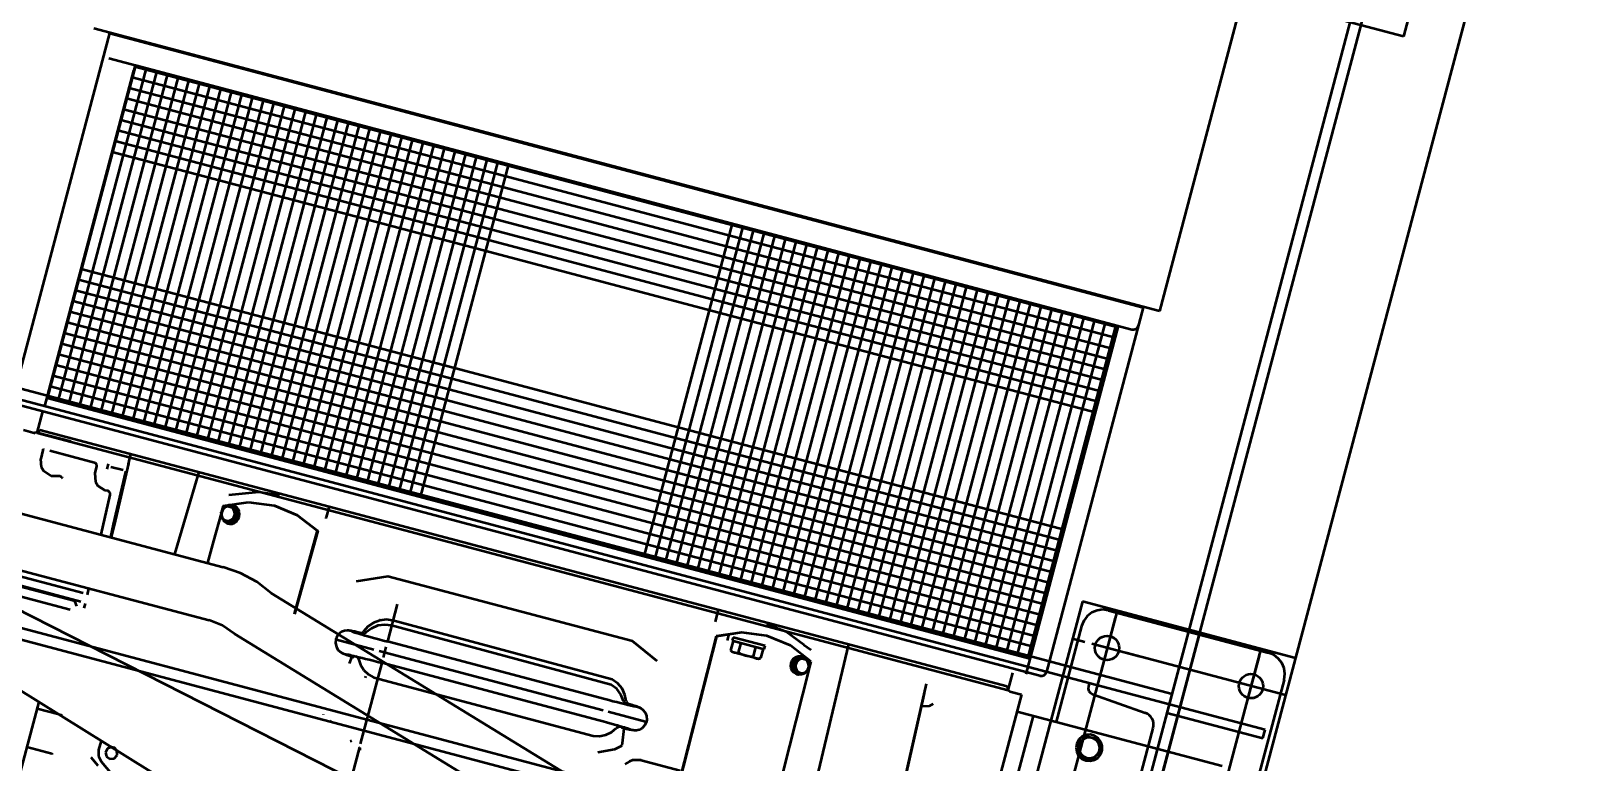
# Model space of a CAD drawing. Header units: centimetres. Extents: x 139057 to 200038, y 34824 to 80516.
# Drawn here: x 170277.8 to 170417.8, y 61436.9 to 61503.2 of the extents above; entities that cross this region are included whole.
import ezdxf

# ---------------------------------------------------------------- set-up
doc = ezdxf.new("R2010")
doc.units = ezdxf.units.CM
doc.header["$LTSCALE"] = 100
doc.layers.get('0').update_dxf_attribs({"lineweight": 0})
doc.layers.add('440_ALTRI_ELEMENTI_001-AM_0', color=31, linetype='Continuous', lineweight=50)

# ---------------------------------------------------------------- blocks, each defined once
blk = doc.blocks.new('A$C12667F03')
for p, q in [((-178.56, -892.66), (-291.34, -1317.96)), ((-194.54, -910.02), (-216.27, -991.94)), ((-189.02, -947.7), (-194.14, -967.03)), ((-186.94, -959.37), (-210.83, -1049.46)), ((-194.14, -967.03), (-208.64, -963.19)), ((-216.27, -991.94), (-312.93, -966.31)), ((-198.98, -965.75), (-213.63, -1021.01)), ((-311.49, -966.74), (-320.38, -1000.28)), ((-217.73, -991.61), (-311.49, -966.74)), ((-311.49, -966.74), (-274.28, -976.61)), ((-274.28, -976.61), (-311.49, -966.74)), ((-311.57, -969), (-274.84, -978.74)), ((-317.36, -1000.57), (-309.28, -970.12)), ((-317.16, -999.85), (-309.15, -969.64)), ((-317.12, -999.86), (-309.11, -969.65)), ((-316.16, -1000.11), (-308.15, -969.91)), ((-315.19, -1000.37), (-307.18, -970.16)), ((-314.22, -1000.63), (-306.21, -970.42)), ((-220.03, -993.42), (-309.19, -969.77)), ((-309.15, -969.64), (-220, -993.28)), ((-313.26, -1000.88), (-305.25, -970.68)), ((-312.29, -1001.14), (-304.28, -970.93)), ((-311.32, -1001.39), (-303.31, -971.19)), ((-310.36, -1001.65), (-302.35, -971.44)), ((-220.54, -995.35), (-309.7, -971.71)), ((-220.29, -994.38), (-309.45, -970.74)), ((-309.39, -1001.91), (-301.38, -971.7)), ((-308.42, -1002.16), (-300.41, -971.96)), ((-220.8, -996.32), (-309.96, -972.67)), ((-307.46, -1002.42), (-299.45, -972.21)), ((-306.49, -1002.68), (-298.48, -972.47)), ((-305.52, -1002.93), (-297.51, -972.73)), ((-304.56, -1003.19), (-296.55, -972.98)), ((-303.59, -1003.44), (-295.58, -973.24)), ((-221.31, -998.25), (-310.47, -974.61)), ((-221.06, -997.28), (-310.22, -973.64)), ((-302.62, -1003.7), (-294.61, -973.5)), ((-301.66, -1003.96), (-293.65, -973.75)), ((-300.69, -1004.21), (-292.68, -974.01)), ((-299.72, -1004.47), (-291.71, -974.26)), ((-298.76, -1004.73), (-290.75, -974.52)), ((-297.79, -1004.98), (-289.78, -974.78)), ((-221.57, -999.22), (-310.73, -975.57)), ((-296.82, -1005.24), (-288.81, -975.03)), ((-295.86, -1005.5), (-287.85, -975.29)), ((-294.89, -1005.75), (-286.88, -975.55)), ((-293.92, -1006.01), (-285.91, -975.8)), ((-292.96, -1006.26), (-284.95, -976.06)), ((-222.08, -1001.15), (-311.24, -977.51)), ((-221.83, -1000.18), (-310.98, -976.54)), ((-291.99, -1006.52), (-283.98, -976.31)), ((-291.02, -1006.78), (-283.01, -976.57)), ((-290.06, -1007.03), (-282.05, -976.83)), ((-289.09, -1007.29), (-281.08, -977.08)), ((-288.12, -1007.55), (-280.11, -977.34)), ((-287.16, -1007.8), (-279.15, -977.6)), ((-274.28, -976.61), (-217.73, -991.61)), ((-286.19, -1008.06), (-278.18, -977.85)), ((-285.22, -1008.31), (-277.21, -978.11)), ((-284.26, -1008.57), (-276.25, -978.37)), ((-283.29, -1008.83), (-275.28, -978.62)), ((-274.84, -978.74), (-218.78, -993.6)), ((-262.99, -1014.21), (-254.98, -984)), ((-262.03, -1014.47), (-254.02, -984.26)), ((-261.06, -1014.72), (-253.05, -984.52)), ((-260.09, -1014.98), (-252.08, -984.77)), ((-259.13, -1015.24), (-251.12, -985.03)), ((-258.16, -1015.49), (-250.15, -985.29)), ((-257.19, -1015.75), (-249.18, -985.54)), ((-256.23, -1016), (-248.22, -985.8)), ((-255.26, -1016.26), (-247.25, -986.05)), ((-254.29, -1016.52), (-246.28, -986.31)), ((-253.33, -1016.77), (-245.32, -986.57)), ((-252.36, -1017.03), (-244.35, -986.82)), ((-251.39, -1017.29), (-243.38, -987.08)), ((-250.43, -1017.54), (-242.42, -987.34)), ((-224.9, -1011.78), (-314.06, -988.14)), ((-249.46, -1017.8), (-241.45, -987.59)), ((-248.49, -1018.06), (-240.48, -987.85)), ((-247.53, -1018.31), (-239.52, -988.11)), ((-246.56, -1018.57), (-238.55, -988.36)), ((-245.59, -1018.82), (-237.58, -988.62)), ((-225.41, -1013.71), (-314.57, -990.07)), ((-225.16, -1012.75), (-314.32, -989.11)), ((-244.63, -1019.08), (-236.62, -988.87)), ((-243.66, -1019.34), (-235.65, -989.13)), ((-242.69, -1019.59), (-234.68, -989.39)), ((-241.73, -1019.85), (-233.72, -989.64)), ((-240.76, -1020.11), (-232.75, -989.9)), ((-239.79, -1020.36), (-231.78, -990.16)), ((-225.67, -1014.68), (-314.83, -991.04)), ((-238.83, -1020.62), (-230.82, -990.41)), ((-237.86, -1020.87), (-229.85, -990.67)), ((-236.89, -1021.13), (-228.88, -990.92)), ((-235.93, -1021.39), (-227.92, -991.18)), ((-234.96, -1021.64), (-226.95, -991.44)), ((-217.73, -991.61), (-226.5, -1024.66)), ((-226.18, -1016.61), (-315.34, -992.97)), ((-225.93, -1015.65), (-315.09, -992)), ((-233.99, -1021.9), (-225.98, -991.69)), ((-233.03, -1022.16), (-225.02, -991.95)), ((-232.06, -1022.41), (-224.05, -992.21)), ((-231.09, -1022.67), (-223.08, -992.46)), ((-230.13, -1022.93), (-222.12, -992.72)), ((-229.16, -1023.18), (-221.15, -992.98)), ((-226.44, -1017.58), (-315.6, -993.94)), ((-228.36, -1024.88), (-219.99, -993.28)), ((-228.2, -1023.44), (-220.19, -993.23)), ((-220, -993.28), (-228.01, -1023.49)), ((-226.7, -1018.55), (-315.85, -994.9)), ((-227.21, -1020.48), (-316.37, -996.84)), ((-226.95, -1019.51), (-316.11, -995.87)), ((-227.46, -1021.45), (-316.62, -997.8)), ((-225.05, -1025.05), (-320.26, -999.8)), ((-320, -998.83), (-226.24, -1023.7)), ((-228.01, -1023.49), (-317.16, -999.85)), ((-227.98, -1023.38), (-317.14, -999.74)), ((-227.72, -1022.41), (-316.88, -998.77)), ((-227.11, -1025.02), (-320.38, -1000.28)), ((-318.05, -1002.97), (-317.53, -1001.04)), ((-319.3, -1002.71), (-318.23, -1003)), ((-317.8, -1002.7), (-317.98, -1002.94)), ((-317.8, -1002.7), (-230.07, -1025.96)), ((-317.98, -1002.94), (-318.29, -1002.98)), ((-318.05, -1002.97), (-283.68, -1012.09)), ((-314.99, -1003.78), (-318.05, -1002.97)), ((-317.53, -1004.57), (-317.71, -1005.34)), ((-317.65, -1006.13), (-317.71, -1005.34)), ((-317.54, -1004.39), (-317.52, -1004.46)), ((-317.52, -1004.46), (-317.53, -1004.57)), ((-317.53, -1004.57), (-317.53, -1004.57)), ((-316.9, -1004.59), (-312.86, -1005.66)), ((-309.78, -1005.84), (-309.55, -1004.89)), ((-317.45, -1006.47), (-317.65, -1006.13)), ((-316.78, -1006.9), (-317.45, -1006.47)), ((-316.14, -1006.91), (-316.78, -1006.9)), ((-315.98, -1006.91), (-316.15, -1006.91)), ((-315.98, -1006.91), (-315.83, -1007)), ((-315.83, -1007), (-315.78, -1007.07)), ((-312.86, -1005.66), (-312.75, -1005.72)), ((-312.66, -1006.02), (-312.81, -1006.64)), ((-312.81, -1006.64), (-312.75, -1007.43)), ((-312.75, -1005.72), (-312.67, -1005.85)), ((-312.67, -1005.85), (-312.66, -1006.02)), ((-311.71, -1006.28), (-311.58, -1005.8)), ((-311.36, -1006.06), (-310.27, -1006.35)), ((-310.04, -1006.53), (-311.15, -1011.29)), ((-309.76, -1005.77), (-311.08, -1011.35)), ((-310.05, -1006.47), (-310.05, -1006.47)), ((-310.05, -1006.47), (-310.04, -1006.53)), ((-310.04, -1006.53), (-310.04, -1006.53)), ((-303.4, -1006.52), (-304.57, -1010.5)), ((-315.78, -1007.07), (-315.77, -1007.09)), ((-312.54, -1007.78), (-312.75, -1007.43)), ((-311.88, -1008.2), (-312.54, -1007.78)), ((-311.6, -1008.24), (-311.88, -1008.2)), ((-311.65, -1008.24), (-311.59, -1008.27)), ((-311.6, -1008.24), (-311.61, -1008.24)), ((-311.59, -1008.27), (-311.47, -1008.44)), ((-311.47, -1008.44), (-311.47, -1008.62)), ((-297.94, -1008.37), (-300.68, -1008.65)), ((-296.15, -1008.65), (-297.94, -1008.37)), ((-326.29, -1008.5), (-301.17, -1015.16)), ((-311.47, -1008.62), (-312.29, -1012.21)), ((-311.47, -1008.62), (-311.47, -1008.62)), ((-301.18, -1009.62), (-301.3, -1010.04)), ((-301.18, -1009.62), (-298.88, -1009.28)), ((-301.03, -1009.77), (-301.16, -1009.88)), ((-301.06, -1009.77), (-301.16, -1009.88)), ((-301.13, -1009.85), (-301.16, -1009.88)), ((-301.07, -1009.77), (-301.13, -1009.85)), ((-300.88, -1009.63), (-301.07, -1009.77)), ((-301, -1009.72), (-301.06, -1009.77)), ((-300.89, -1009.71), (-301.03, -1009.77)), ((-300.89, -1009.62), (-301, -1009.72)), ((-300.89, -1009.62), (-300.04, -1009.84)), ((-300.73, -1009.68), (-300.89, -1009.71)), ((-300.66, -1009.55), (-300.88, -1009.63)), ((-300.57, -1009.7), (-300.73, -1009.68)), ((-300.44, -1009.54), (-300.66, -1009.55)), ((-300.43, -1009.76), (-300.57, -1009.7)), ((-300.33, -1009.56), (-300.44, -1009.54)), ((-300.31, -1009.86), (-300.43, -1009.76)), ((-300.33, -1009.56), (-300.27, -1009.57)), ((-300.22, -1009.59), (-300.33, -1009.56)), ((-300.21, -1009.99), (-300.31, -1009.86)), ((-300.16, -1009.61), (-300.27, -1009.57)), ((-300.03, -1009.72), (-300.22, -1009.59)), ((-300.2, -1009.94), (-300.22, -1009.79)), ((-299.97, -1009.73), (-300.16, -1009.61)), ((-300.04, -1009.84), (-299.87, -1010.56)), ((-299.88, -1009.89), (-300.03, -1009.72)), ((-299.82, -1009.91), (-299.97, -1009.73)), ((-298.88, -1009.28), (-296.57, -1009.57)), ((-296.57, -1009.57), (-294.48, -1010.44)), ((-296.54, -1009.58), (-294.44, -1010.45)), ((-296.17, -1008.64), (-296.08, -1008.67)), ((-296.07, -1008.67), (-296.11, -1008.66)), ((-291.56, -1009.66), (-291.85, -1010.62)), ((-304.57, -1010.5), (-305.59, -1013.99)), ((-301.37, -1010.29), (-302.06, -1012.78)), ((-301.3, -1010.04), (-301.39, -1010.15)), ((-301.39, -1010.15), (-301.37, -1010.3)), ((-301.37, -1010.3), (-301.36, -1010.37)), ((-301.36, -1010.37), (-301.33, -1010.51)), ((-301.32, -1010.17), (-301.34, -1010.34)), ((-301.34, -1010.34), (-301.33, -1010.51)), ((-301.33, -1010.51), (-301.29, -1010.65)), ((-301.33, -1010.51), (-301.27, -1010.66)), ((-301.26, -1010.02), (-301.32, -1010.17)), ((-301.32, -1010.51), (-301.32, -1010.55)), ((-301.32, -1010.55), (-301.3, -1010.65)), ((-301.25, -1009.99), (-301.3, -1010.04)), ((-301.3, -1010.65), (-301.26, -1010.74)), ((-301.29, -1010.65), (-301.27, -1010.72)), ((-301.27, -1010.66), (-301.17, -1010.79)), ((-301.27, -1010.72), (-301.22, -1010.87)), ((-301.16, -1009.88), (-301.26, -1010.02)), ((-301.16, -1009.88), (-301.25, -1009.99)), ((-301.22, -1010.87), (-300.38, -1011.1)), ((-301.2, -1010.88), (-301.06, -1011.04)), ((-301.17, -1010.79), (-301.05, -1010.89)), ((-301.06, -1011.04), (-300.87, -1011.16)), ((-301.05, -1010.89), (-300.91, -1010.95)), ((-300.91, -1010.95), (-300.75, -1010.97)), ((-300.87, -1011.16), (-300.76, -1011.2)), ((-300.65, -1011.22), (-300.76, -1011.2)), ((-300.76, -1011.2), (-300.7, -1011.22)), ((-300.75, -1010.97), (-300.59, -1010.95)), ((-300.7, -1011.22), (-300.59, -1011.24)), ((-300.65, -1011.22), (-300.43, -1011.21)), ((-300.59, -1010.95), (-300.45, -1010.88)), ((-300.59, -1011.24), (-300.37, -1011.23)), ((-300.55, -1011.05), (-300.46, -1010.94)), ((-300.46, -1010.94), (-300.42, -1010.88)), ((-300.45, -1010.88), (-300.32, -1010.77)), ((-300.43, -1011.21), (-300.21, -1011.13)), ((-300.42, -1010.88), (-300.32, -1010.77)), ((-299.87, -1010.56), (-300.38, -1011.1)), ((-300.37, -1011.23), (-300.15, -1011.15)), ((-300.32, -1010.77), (-300.22, -1010.64)), ((-300.32, -1010.77), (-300.22, -1010.67)), ((-300.22, -1010.64), (-300.16, -1010.48)), ((-300.22, -1010.67), (-300.17, -1010.62)), ((-300.15, -1010.15), (-300.21, -1009.99)), ((-300.21, -1011.13), (-300.02, -1010.99)), ((-300.18, -1010.01), (-300.2, -1009.94)), ((-300.15, -1010.15), (-300.18, -1010.01)), ((-300.17, -1010.62), (-300.05, -1010.51)), ((-300.16, -1010.48), (-300.14, -1010.31)), ((-300.14, -1010.31), (-300.15, -1010.15)), ((-300.12, -1010.29), (-300.15, -1010.15)), ((-300.15, -1011.15), (-299.96, -1011.01)), ((-300.1, -1010.36), (-300.12, -1010.29)), ((-300.05, -1010.51), (-300.1, -1010.36)), ((-300.05, -1010.51), (-299.87, -1010.56)), ((-300.02, -1010.99), (-299.88, -1010.8)), ((-299.96, -1011.01), (-299.82, -1010.82)), ((-299.79, -1010.1), (-299.88, -1009.89)), ((-299.88, -1010.8), (-299.79, -1010.58)), ((-299.73, -1010.12), (-299.82, -1009.91)), ((-299.82, -1010.82), (-299.73, -1010.6)), ((-299.75, -1010.34), (-299.79, -1010.1)), ((-299.79, -1010.58), (-299.75, -1010.34)), ((-299.7, -1010.36), (-299.73, -1010.12)), ((-299.73, -1010.6), (-299.7, -1010.36)), ((-294.48, -1010.44), (-292.65, -1011.85)), ((-294.44, -1010.45), (-292.64, -1011.84)), ((-291.86, -1010.69), (-291.88, -1010.75)), ((-291.85, -1010.62), (-291.86, -1010.69)), ((-291.85, -1010.62), (-291.85, -1010.63)), ((-291.85, -1010.63), (-291.85, -1010.62)), ((-332.17, -1012.65), (-313.88, -1017.5)), ((-311.15, -1011.29), (-311.41, -1012.44)), ((-311.08, -1011.35), (-311.35, -1012.46)), ((-292.65, -1011.85), (-294.74, -1019.41)), ((-292.61, -1011.86), (-294.7, -1019.44)), ((-292.65, -1011.85), (-292.61, -1011.86)), ((-292.64, -1011.84), (-292.61, -1011.86)), ((-283.68, -1012.09), (-229.99, -1026.32)), ((-211.81, -1049.25), (-345.2, -1013.88)), ((-331.86, -1012.85), (-270.69, -1043.96)), ((-327.57, -1013.33), (-302.46, -1019.99)), ((-302.06, -1012.78), (-302.61, -1014.78)), ((-329.85, -1014.09), (-314.09, -1018.28)), ((-299.6, -1015.71), (-301.17, -1015.16)), ((-324.23, -1016.57), (-315.07, -1019)), ((-320.68, -1016.63), (-314.74, -1018.2)), ((-298.14, -1016.51), (-299.6, -1015.71)), ((-296.82, -1017.53), (-298.14, -1016.51)), ((-286.25, -1016.01), (-289.12, -1016.47)), ((-289.11, -1016.47), (-289.12, -1016.48)), ((-264.06, -1021.89), (-286.25, -1016.01)), ((-334.5, -1017.09), (-292.66, -1043.08)), ((-314.74, -1018.2), (-314.63, -1018.32)), ((-313.4, -1017.09), (-313.53, -1017.67)), ((-296.82, -1017.53), (-254.59, -1043.39)), ((-314.63, -1018.32), (-314.49, -1018.71)), ((-313.71, -1018.48), (-313.81, -1018.89)), ((-285.39, -1018.53), (-286.29, -1021.92)), ((-256.3, -1019.01), (-256.57, -1020.12)), ((-220.11, -1019.12), (-228.83, -1051.98)), ((-223.25, -1018.28), (-226.12, -1029.08)), ((-203.92, -1023.41), (-223.25, -1018.28)), ((-222.81, -1019.61), (-223.13, -1020.03)), ((-222.4, -1019.29), (-222.81, -1019.61)), ((-221.92, -1019.09), (-222.4, -1019.29)), ((-221.4, -1019.02), (-221.92, -1019.09)), ((-220.88, -1019.09), (-221.4, -1019.02)), ((-220.88, -1019.09), (-206.38, -1022.93)), ((-327.09, -1019.72), (-230.43, -1045.35)), ((-301.24, -1020.47), (-302.46, -1019.99)), ((-300.17, -1021.23), (-301.24, -1020.47)), ((-290.44, -1021.04), (-290.71, -1021.25)), ((-290.17, -1020.94), (-290.44, -1021.04)), ((-289.93, -1020.91), (-290.17, -1020.94)), ((-289.79, -1020.92), (-289.93, -1020.91)), ((-289.69, -1020.93), (-289.79, -1020.92)), ((-289.59, -1020.95), (-289.69, -1020.93)), ((-289.47, -1020.97), (-289.59, -1020.95)), ((-289.49, -1021.01), (-289.25, -1021.09)), ((-289.47, -1021.02), (-289.49, -1021.01)), ((-289.33, -1021), (-289.47, -1020.97)), ((-289.42, -1021.04), (-289.47, -1021.02)), ((-289.34, -1021.06), (-289.42, -1021.04)), ((-289.24, -1021.09), (-289.34, -1021.06)), ((-289.25, -1021.02), (-289.33, -1021)), ((-289.07, -1021.06), (-289.25, -1021.02)), ((-288.78, -1021.13), (-289.07, -1021.06)), ((-288.6, -1021.12), (-288.46, -1021.01)), ((-288.06, -1020.55), (-288.46, -1021.01)), ((-287.74, -1020.72), (-288.23, -1021.11)), ((-287.56, -1020.21), (-288.06, -1020.55)), ((-287.16, -1020.47), (-287.74, -1020.72)), ((-286.99, -1020), (-287.56, -1020.21)), ((-286.53, -1020.39), (-287.16, -1020.47)), ((-286.94, -1019.99), (-287, -1019.99)), ((-286.39, -1019.93), (-286.99, -1020)), ((-285.91, -1020.47), (-286.53, -1020.39)), ((-285.79, -1020.01), (-286.39, -1019.93)), ((-265.99, -1025.84), (-285.91, -1020.47)), ((-265.89, -1025.37), (-285.79, -1020.01)), ((-256.54, -1019.98), (-256.54, -1019.98)), ((-256.54, -1019.98), (-256.54, -1019.99)), ((-251.89, -1020.38), (-251.8, -1020.41)), ((-251.8, -1020.41), (-251.78, -1020.41)), ((-250.11, -1021.05), (-251.78, -1020.41)), ((-248.52, -1022.2), (-250.11, -1021.05)), ((-223.33, -1020.51), (-225.63, -1029.21)), ((-223.13, -1020.03), (-223.33, -1020.51)), ((-213.63, -1021.01), (-222.3, -1053.71)), ((-220.28, -1019.76), (-221.56, -1024.6)), ((-300.17, -1021.23), (-257.94, -1047.1)), ((-290.97, -1021.71), (-291, -1022.06)), ((-291, -1022.06), (-290.92, -1022.4)), ((-290.91, -1021.55), (-290.97, -1021.71)), ((-290.92, -1022.4), (-290.77, -1022.66)), ((-290.71, -1021.25), (-290.91, -1021.55)), ((-290.9, -1021.73), (-287.51, -1022.63)), ((-289.25, -1021.09), (-289.13, -1021.13)), ((-289.18, -1021.11), (-289.24, -1021.09)), ((-289.04, -1021.15), (-289.18, -1021.11)), ((-289.13, -1021.13), (-288.98, -1021.17)), ((-288.73, -1021.24), (-289.04, -1021.15)), ((-288.98, -1021.17), (-288.8, -1021.22)), ((-288.8, -1021.22), (-288.59, -1021.29)), ((-288.78, -1021.13), (-288.6, -1021.12)), ((-288.73, -1021.24), (-288.46, -1021.25)), ((-288.59, -1021.29), (-288.34, -1021.36)), ((-288.46, -1021.25), (-288.23, -1021.11)), ((-288.34, -1021.36), (-288.07, -1021.43)), ((-288.07, -1021.43), (-287.76, -1021.52)), ((-287.76, -1021.52), (-287.42, -1021.61)), ((-287.42, -1021.61), (-287.06, -1021.71)), ((-287.06, -1021.71), (-286.67, -1021.82)), ((-286.67, -1021.82), (-286.29, -1021.92)), ((-286.42, -1022.4), (-286.67, -1023.37)), ((-266.58, -1027.14), (-286.29, -1021.92)), ((-261.81, -1023.71), (-264.06, -1021.89)), ((-256.48, -1021.44), (-260.38, -1036.75)), ((-256.45, -1021.45), (-260.34, -1036.76)), ((-256.48, -1021.44), (-256.45, -1021.45)), ((-256.45, -1021.44), (-256.48, -1021.44)), ((-254.18, -1021.1), (-256.45, -1021.44)), ((-254.15, -1021.11), (-256.45, -1021.45)), ((-255.33, -1021.23), (-255.48, -1021.81)), ((-255.13, -1022.72), (-254.9, -1021.86)), ((-254.93, -1021.54), (-255.01, -1021.83)), ((-255.01, -1021.83), (-252.11, -1022.6)), ((-252.03, -1022.31), (-254.93, -1021.54)), ((-254.9, -1021.86), (-254.23, -1022.04)), ((-254.23, -1022.04), (-254.46, -1022.9)), ((-254.23, -1022.04), (-252.89, -1022.39)), ((-251.89, -1021.39), (-254.18, -1021.1)), ((-251.86, -1021.4), (-254.15, -1021.11)), ((-252.89, -1022.39), (-253.12, -1023.26)), ((-252.89, -1022.39), (-252.22, -1022.57)), ((-252.11, -1022.6), (-252.03, -1022.31)), ((-249.72, -1022.29), (-251.86, -1021.4)), ((-247.87, -1023.73), (-249.72, -1022.29)), ((-244.47, -1022.15), (-248.62, -1039.66)), ((-248.52, -1022.2), (-247.9, -1022.65)), ((-223.04, -1021.96), (-224.15, -1021.67)), ((-218.11, -1023.27), (-222.4, -1022.13)), ((-212.66, -1021.27), (-221.33, -1053.97)), ((-290.77, -1022.66), (-290.57, -1022.85)), ((-290.57, -1022.85), (-290.41, -1022.95)), ((-290.41, -1022.95), (-290.3, -1023)), ((-290.3, -1023), (-290.21, -1023.04)), ((-290.21, -1023.04), (-290.12, -1023.07)), ((-290.12, -1023.07), (-290, -1023.11)), ((-290.03, -1023.05), (-289.79, -1023.1)), ((-290, -1023.11), (-289.87, -1023.15)), ((-289.87, -1023.15), (-289.7, -1023.2)), ((-289.79, -1023.1), (-289.66, -1023.13)), ((-289.5, -1023.26), (-289.77, -1023.9)), ((-289.7, -1023.2), (-289.5, -1023.26)), ((-289.66, -1023.13), (-289.51, -1023.17)), ((-289.51, -1023.17), (-289.33, -1023.21)), ((-289.5, -1023.26), (-289.29, -1023.32)), ((-289.33, -1023.21), (-289.11, -1023.26)), ((-288.99, -1023.34), (-289.14, -1023.26)), ((-289.11, -1023.26), (-288.87, -1023.32)), ((-288.91, -1023.49), (-288.99, -1023.34)), ((-288.91, -1023.49), (-288.73, -1024.03)), ((-288.87, -1023.32), (-288.59, -1023.39)), ((-288.59, -1023.39), (-288.28, -1023.47)), ((-288.28, -1023.47), (-287.94, -1023.56)), ((-287.94, -1023.56), (-287.57, -1023.65)), ((-286.8, -1023.85), (-287.7, -1027.23)), ((-287.57, -1023.65), (-287.18, -1023.75)), ((-287.18, -1023.75), (-286.8, -1023.85)), ((-287.03, -1022.76), (-266.73, -1028.14)), ((-267.09, -1029.08), (-286.8, -1023.85)), ((-214.23, -1023.26), (-262.86, -1206.66)), ((-254.98, -1022.87), (-255.13, -1022.72)), ((-252.66, -1023.49), (-254.98, -1022.87)), ((-252.45, -1023.43), (-252.66, -1023.49)), ((-252.22, -1022.57), (-252.45, -1023.43)), ((-249.71, -1024.11), (-249.68, -1023.87)), ((-249.68, -1023.87), (-249.59, -1023.64)), ((-249.62, -1023.88), (-249.53, -1023.66)), ((-249.59, -1023.64), (-249.44, -1023.46)), ((-249.03, -1023.37), (-249.53, -1023.91)), ((-249.53, -1023.66), (-249.38, -1023.47)), ((-249.44, -1023.46), (-249.25, -1023.32)), ((-249.38, -1023.47), (-249.19, -1023.33)), ((-249.24, -1023.85), (-249.36, -1023.95)), ((-249.25, -1023.32), (-249.04, -1023.24)), ((-249.19, -1023.79), (-249.24, -1023.85)), ((-249.18, -1023.83), (-249.24, -1023.98)), ((-249.19, -1023.33), (-248.98, -1023.25)), ((-249.08, -1023.69), (-249.19, -1023.79)), ((-249.08, -1023.69), (-249.18, -1023.83)), ((-248.96, -1023.58), (-249.08, -1023.69)), ((-248.99, -1023.58), (-249.08, -1023.69)), ((-249.04, -1023.24), (-248.81, -1023.23)), ((-249.03, -1023.37), (-248.18, -1023.59)), ((-248.94, -1023.53), (-248.99, -1023.58)), ((-248.98, -1023.25), (-248.75, -1023.24)), ((-248.81, -1023.52), (-248.96, -1023.58)), ((-248.85, -1023.41), (-248.94, -1023.53)), ((-248.81, -1023.23), (-248.7, -1023.25)), ((-248.65, -1023.49), (-248.81, -1023.52)), ((-248.64, -1023.26), (-248.75, -1023.24)), ((-248.7, -1023.25), (-248.64, -1023.26)), ((-248.5, -1023.51), (-248.65, -1023.49)), ((-248.64, -1023.26), (-248.54, -1023.3)), ((-248.54, -1023.3), (-248.35, -1023.42)), ((-248.35, -1023.57), (-248.5, -1023.51)), ((-248.35, -1023.42), (-248.21, -1023.58)), ((-248.23, -1023.67), (-248.35, -1023.57)), ((-248.14, -1023.8), (-248.23, -1023.67)), ((-248.21, -1023.58), (-248.2, -1023.6)), ((-248.2, -1023.6), (-248.1, -1023.81)), ((-248.14, -1023.74), (-248.18, -1023.59)), ((-248.11, -1023.81), (-248.14, -1023.74)), ((-248.08, -1023.96), (-248.14, -1023.8)), ((-248.08, -1023.96), (-248.11, -1023.81)), ((-248.1, -1023.81), (-248.08, -1023.96)), ((-248.03, -1022.58), (-248.03, -1022.58)), ((-247.87, -1023.73), (-248.02, -1024.29)), ((-247.9, -1022.65), (-247.88, -1022.66)), ((-226.24, -1023.7), (-224.79, -1024.08)), ((-204.82, -1026.79), (-219.32, -1022.95)), ((-207.06, -1022.58), (-215.78, -1055.44)), ((-207.23, -1023.22), (-208.52, -1028.06)), ((-205.9, -1023.13), (-206.38, -1022.93)), ((-205.48, -1023.45), (-205.9, -1023.13)), ((-205.16, -1023.86), (-205.48, -1023.45)), ((-204.96, -1024.34), (-205.16, -1023.86)), ((-288.73, -1024.03), (-288.42, -1024.51)), ((-288.42, -1024.51), (-288.01, -1024.91)), ((-288.29, -1025.05), (-288.32, -1025.22)), ((-288.01, -1024.91), (-287.51, -1025.19)), ((-287.51, -1025.19), (-267.63, -1030.48)), ((-248.03, -1024.32), (-251.67, -1038.66)), ((-249.68, -1024.34), (-249.71, -1024.11)), ((-249.58, -1024.56), (-249.68, -1024.34)), ((-249.65, -1024.12), (-249.62, -1023.88)), ((-249.62, -1024.36), (-249.65, -1024.12)), ((-249.52, -1024.57), (-249.62, -1024.36)), ((-249.43, -1024.73), (-249.58, -1024.56)), ((-249.53, -1023.91), (-249.36, -1023.95)), ((-249.53, -1023.91), (-249.36, -1024.62)), ((-249.37, -1024.75), (-249.52, -1024.57)), ((-249.24, -1024.85), (-249.43, -1024.73)), ((-249.18, -1024.87), (-249.37, -1024.75)), ((-249.36, -1023.95), (-249.31, -1024.1)), ((-249.36, -1024.62), (-248.52, -1024.85)), ((-249.31, -1024.1), (-249.29, -1024.18)), ((-249.29, -1024.18), (-249.25, -1024.32)), ((-249.24, -1023.98), (-249.27, -1024.15)), ((-249.27, -1024.15), (-249.25, -1024.32)), ((-249.25, -1024.32), (-249.19, -1024.47)), ((-249.25, -1024.32), (-249.22, -1024.46)), ((-249.14, -1024.89), (-249.24, -1024.85)), ((-249.22, -1024.46), (-249.21, -1024.53)), ((-249.21, -1024.53), (-249.19, -1024.67)), ((-249.19, -1024.47), (-249.1, -1024.6)), ((-249.08, -1024.91), (-249.18, -1024.87)), ((-249.14, -1024.89), (-249.08, -1024.91)), ((-249.1, -1024.6), (-248.97, -1024.7)), ((-248.97, -1024.93), (-249.08, -1024.91)), ((-248.97, -1024.7), (-248.83, -1024.76)), ((-248.74, -1024.92), (-248.97, -1024.93)), ((-248.83, -1024.76), (-248.67, -1024.78)), ((-248.54, -1024.84), (-248.74, -1024.92)), ((-248.67, -1024.78), (-248.52, -1024.76)), ((-248.52, -1024.76), (-248.37, -1024.69)), ((-248.52, -1024.85), (-248.4, -1024.74)), ((-248.34, -1024.7), (-248.41, -1024.75)), ((-248.4, -1024.74), (-248.35, -1024.69)), ((-248.37, -1024.69), (-248.24, -1024.58)), ((-248.35, -1024.69), (-248.24, -1024.58)), ((-248.28, -1024.62), (-248.34, -1024.7)), ((-248.25, -1024.58), (-248.28, -1024.62)), ((-248.24, -1024.58), (-248.15, -1024.45)), ((-248.24, -1024.58), (-248.15, -1024.48)), ((-248.15, -1024.45), (-248.08, -1024.29)), ((-248.15, -1024.48), (-248.1, -1024.42)), ((-248.1, -1024.42), (-248.01, -1024.31)), ((-248.05, -1024.1), (-248.08, -1023.96)), ((-248.06, -1024.12), (-248.08, -1023.96)), ((-248.08, -1024.29), (-248.06, -1024.12)), ((-248.04, -1024.17), (-248.05, -1024.1)), ((-248.01, -1024.31), (-248.04, -1024.17)), ((-229.99, -1026.32), (-229.57, -1024.75)), ((-206.68, -1029.92), (-225.05, -1025.05)), ((-224.79, -1024.08), (-215.12, -1026.65)), ((-204.89, -1024.86), (-204.96, -1024.34)), ((-204.96, -1025.38), (-204.89, -1024.86)), ((-287.47, -1026.37), (-288.75, -1031.2)), ((-265.49, -1026.22), (-265.99, -1025.84)), ((-265.4, -1025.72), (-265.89, -1025.37)), ((-265.11, -1026.72), (-265.49, -1026.22)), ((-265.01, -1026.19), (-265.4, -1025.72)), ((-264.74, -1026.74), (-265.01, -1026.19)), ((-237.43, -1025.76), (-240.36, -1038.75)), ((-237.61, -1026.59), (-237.7, -1027.01)), ((-230.07, -1025.96), (-230.03, -1026.27)), ((-230.03, -1026.27), (-229.79, -1026.45)), ((-229.84, -1026.44), (-228.77, -1026.72)), ((-222.63, -1025.69), (-222.71, -1025.98)), ((-204.96, -1025.38), (-211.28, -1049.23)), ((-317.9, -1027.4), (-321.36, -1040.44)), ((-318.06, -1027.98), (-316.17, -1028.48)), ((-266.19, -1027.24), (-266.58, -1027.14)), ((-265.83, -1027.34), (-266.19, -1027.24)), ((-265.49, -1027.43), (-265.83, -1027.34)), ((-265.18, -1027.5), (-265.49, -1027.43)), ((-264.9, -1027.57), (-265.18, -1027.5)), ((-264.87, -1027.31), (-265.11, -1026.72)), ((-264.65, -1027.63), (-264.9, -1027.57)), ((-264.87, -1027.31), (-264.74, -1027.54)), ((-264.62, -1027.33), (-264.74, -1026.74)), ((-264.74, -1027.54), (-264.51, -1027.67)), ((-264.44, -1027.69), (-264.65, -1027.63)), ((-264.62, -1027.33), (-264.55, -1027.5)), ((-264.55, -1027.5), (-264.4, -1027.59)), ((-264.4, -1027.69), (-264.51, -1027.67)), ((-264.26, -1027.64), (-264.47, -1027.57)), ((-264.25, -1027.73), (-264.44, -1027.69)), ((-264.4, -1027.59), (-264.12, -1027.68)), ((-264.22, -1027.74), (-264.4, -1027.69)), ((-264.06, -1027.69), (-264.26, -1027.64)), ((-264.1, -1027.76), (-264.25, -1027.73)), ((-264.07, -1027.77), (-264.22, -1027.74)), ((-264.12, -1027.68), (-263.94, -1027.73)), ((-263.97, -1027.79), (-264.1, -1027.76)), ((-263.95, -1027.8), (-264.07, -1027.77)), ((-263.9, -1027.74), (-264.06, -1027.69)), ((-263.73, -1027.84), (-263.97, -1027.79)), ((-263.73, -1027.84), (-263.95, -1027.8)), ((-263.94, -1027.73), (-263.86, -1027.76)), ((-263.76, -1027.79), (-263.9, -1027.74)), ((-263.86, -1027.76), (-263.73, -1027.8)), ((-263.65, -1027.82), (-263.76, -1027.79)), ((-263.73, -1027.8), (-263.61, -1027.84)), ((-263.55, -1027.86), (-263.65, -1027.82)), ((-263.61, -1027.84), (-263.52, -1027.87)), ((-263.46, -1027.89), (-263.55, -1027.86)), ((-263.52, -1027.87), (-263.42, -1027.91)), ((-263.35, -1027.94), (-263.46, -1027.89)), ((-263.42, -1027.91), (-263.3, -1027.97)), ((-263.26, -1028), (-263.35, -1027.94)), ((-263.3, -1027.97), (-263.11, -1028.11)), ((-237.7, -1027.01), (-240.35, -1038.75)), ((-237.15, -1027.77), (-237.88, -1027.81)), ((-236.8, -1027.57), (-237.15, -1027.77)), ((-228.77, -1026.72), (-232.31, -1040.06)), ((-222.33, -1026.7), (-217.56, -1028.38)), ((-316.17, -1028.48), (-315.78, -1028.58)), ((-292.12, -1028.53), (-292.11, -1028.55)), ((-291.5, -1029.12), (-291.44, -1029.14)), ((-266.71, -1029.18), (-267.09, -1029.08)), ((-266.34, -1029.28), (-266.71, -1029.18)), ((-266, -1029.38), (-266.34, -1029.28)), ((-266.25, -1028.27), (-262.87, -1029.16)), ((-265.69, -1029.46), (-266, -1029.38)), ((-265.42, -1029.54), (-265.69, -1029.46)), ((-263.11, -1028.11), (-262.92, -1028.34)), ((-262.79, -1029.18), (-262.94, -1029.5)), ((-262.92, -1028.34), (-262.79, -1028.65)), ((-262.79, -1028.65), (-262.76, -1029.02)), ((-262.76, -1029.02), (-262.79, -1029.18)), ((-227.73, -1028.65), (-230.55, -1039.29)), ((-229.18, -1028.27), (-210.57, -1033.2)), ((-226.12, -1029.08), (-228.94, -1039.71)), ((-215.59, -1028.38), (-206.89, -1030.69)), ((-267.63, -1030.48), (-267.05, -1030.5)), ((-267.05, -1030.5), (-266.49, -1030.39)), ((-266.49, -1030.39), (-265.97, -1030.14)), ((-265.97, -1030.14), (-265.53, -1029.78)), ((-265.3, -1029.65), (-265.53, -1029.78)), ((-265.17, -1029.61), (-265.42, -1029.54)), ((-265.03, -1029.65), (-265.3, -1029.65)), ((-264.96, -1029.67), (-265.17, -1029.61)), ((-264.84, -1029.8), (-265.05, -1029.75)), ((-265.03, -1029.65), (-264.81, -1029.71)), ((-264.84, -1029.8), (-264.99, -1031.14)), ((-264.78, -1029.72), (-264.96, -1029.67)), ((-264.63, -1029.85), (-264.84, -1029.8)), ((-264.63, -1029.77), (-264.78, -1029.72)), ((-264.51, -1029.81), (-264.63, -1029.77)), ((-264.46, -1029.89), (-264.63, -1029.85)), ((-264.27, -1029.88), (-264.51, -1029.81)), ((-264.32, -1029.92), (-264.46, -1029.89)), ((-264.21, -1029.94), (-264.32, -1029.92)), ((-264.11, -1029.96), (-264.21, -1029.94)), ((-264.01, -1029.97), (-264.11, -1029.96)), ((-263.9, -1029.98), (-264.01, -1029.97)), ((-263.7, -1029.98), (-263.9, -1029.98)), ((-263.44, -1029.91), (-263.7, -1029.98)), ((-263.17, -1029.76), (-263.44, -1029.91)), ((-262.94, -1029.5), (-263.17, -1029.76)), ((-223.57, -1030.81), (-223.76, -1031.15)), ((-222.92, -1030.5), (-223.69, -1031.27)), ((-223.28, -1030.54), (-223.57, -1030.81)), ((-223.22, -1030.81), (-223.45, -1031.07)), ((-222.92, -1030.39), (-223.28, -1030.54)), ((-222.91, -1030.65), (-223.22, -1030.81)), ((-222.52, -1030.36), (-222.92, -1030.39)), ((-222.92, -1030.5), (-221.86, -1030.78)), ((-222.56, -1030.61), (-222.91, -1030.65)), ((-222.23, -1030.7), (-222.56, -1030.61)), ((-222.14, -1030.46), (-222.52, -1030.36)), ((-221.94, -1030.9), (-222.23, -1030.7)), ((-221.81, -1030.68), (-222.14, -1030.46)), ((-221.86, -1030.78), (-221.57, -1031.84)), ((-221.57, -1031), (-221.81, -1030.68)), ((-220.7, -1044.36), (-216.83, -1029.76)), ((-206.89, -1030.69), (-206.68, -1029.92)), ((-318.98, -1031.46), (-316.71, -1032.06)), ((-316.74, -1032.05), (-316.73, -1032.15)), ((-312.48, -1031.73), (-312.49, -1032.3)), ((-312.26, -1030.91), (-312.48, -1031.73)), ((-311.68, -1031.63), (-311.87, -1031.97)), ((-311.87, -1031.97), (-311.78, -1032.35)), ((-311.32, -1031.49), (-311.68, -1031.63)), ((-311.03, -1031.57), (-311.32, -1031.49)), ((-311.06, -1032.52), (-310.8, -1032.21)), ((-310.83, -1031.8), (-311.03, -1031.57)), ((-310.8, -1032.21), (-310.83, -1031.8)), ((-289.67, -1030.94), (-289.59, -1030.92)), ((-289.59, -1030.92), (-289.51, -1030.88)), ((-288.83, -1031.5), (-289.49, -1034)), ((-288.87, -1031.63), (-288.77, -1031.65)), ((-288.84, -1031.52), (-288.81, -1031.52)), ((-288.77, -1031.65), (-288.68, -1031.64)), ((-267.19, -1031.97), (-267.21, -1031.98)), ((-265.7, -1031.71), (-267.19, -1031.97)), ((-265.33, -1031.54), (-265.7, -1031.71)), ((-265.1, -1031.4), (-265.33, -1031.54)), ((-265.04, -1031.31), (-265.1, -1031.4)), ((-264.99, -1031.14), (-265.04, -1031.31)), ((-223.76, -1031.15), (-223.83, -1031.54)), ((-223.83, -1031.54), (-223.77, -1031.93)), ((-223.77, -1031.93), (-223.59, -1032.28)), ((-223.69, -1031.27), (-223.55, -1031.8)), ((-223.45, -1031.07), (-223.57, -1031.4)), ((-223.57, -1031.4), (-223.56, -1031.75)), ((-223.56, -1031.75), (-223.43, -1032.07)), ((-223.55, -1031.8), (-223.41, -1032.33)), ((-223.43, -1032.07), (-223.19, -1032.32)), ((-221.96, -1032.23), (-222.35, -1032.61)), ((-222.2, -1032.4), (-221.92, -1032.18)), ((-221.57, -1031.84), (-221.96, -1032.23)), ((-221.75, -1031.2), (-221.94, -1030.9)), ((-221.92, -1032.18), (-221.74, -1031.88)), ((-221.83, -1032.45), (-221.59, -1032.14)), ((-221.68, -1031.54), (-221.75, -1031.2)), ((-221.74, -1031.88), (-221.68, -1031.54)), ((-221.59, -1032.14), (-221.45, -1031.77)), ((-221.45, -1031.37), (-221.57, -1031)), ((-221.45, -1031.77), (-221.45, -1031.37)), ((-313.18, -1032.41), (-312.54, -1033.16)), ((-312.49, -1032.3), (-312.24, -1032.81)), ((-312.24, -1032.81), (-310.12, -1035.32)), ((-311.78, -1032.35), (-311.46, -1032.57)), ((-311.46, -1032.57), (-311.06, -1032.52)), ((-264.32, -1032.8), (-264.75, -1033.03)), ((-264.06, -1032.67), (-264.32, -1032.8)), ((-263.28, -1032.68), (-264.06, -1032.67)), ((-263.28, -1032.68), (-259.73, -1033.62)), ((-223.59, -1032.28), (-223.3, -1032.55)), ((-223.41, -1032.33), (-222.35, -1032.61)), ((-223.3, -1032.55), (-222.94, -1032.72)), ((-223.19, -1032.32), (-222.88, -1032.47)), ((-222.94, -1032.72), (-222.55, -1032.75)), ((-222.88, -1032.47), (-222.53, -1032.5)), ((-222.55, -1032.75), (-222.16, -1032.66)), ((-222.53, -1032.5), (-222.2, -1032.4)), ((-222.16, -1032.66), (-221.83, -1032.45))]:
    blk.add_line(p, q)
for centre in [(-221.01, -1022.5), (-207.96, -1025.96)]:
    blk.add_circle(centre, 1.1)
for centre, radius, start, end in [((-218.65, -993.12), 0.5, 255.1483, 345.1483), ((-254.66, -1022.32), 0.613, 220.764, 289.5325), ((-253.23, -1020.97), 2.29, 237.5603, 272.7362), ((-252.65, -1022.86), 0.613, 220.764, 289.5325), ((-226.98, -1024.54), 0.5, 255.1483, 345.1483), ((-222.13, -1026.13), 0.6, 165.1483, 250.5744), ((-217.94, -1029.46), 1.15, 345.1483, 70.5744)]:
    blk.add_arc(centre, radius, start, end)

msp = doc.modelspace()

# ---------------------------------------------------------------- block references
at = {"layer": '440_ALTRI_ELEMENTI_001-AM_0'}
msp.add_blockref('A$C12667F03', (170596.41, 62469.72, 0), dxfattribs=at)

doc.saveas('drawing.dxf')
